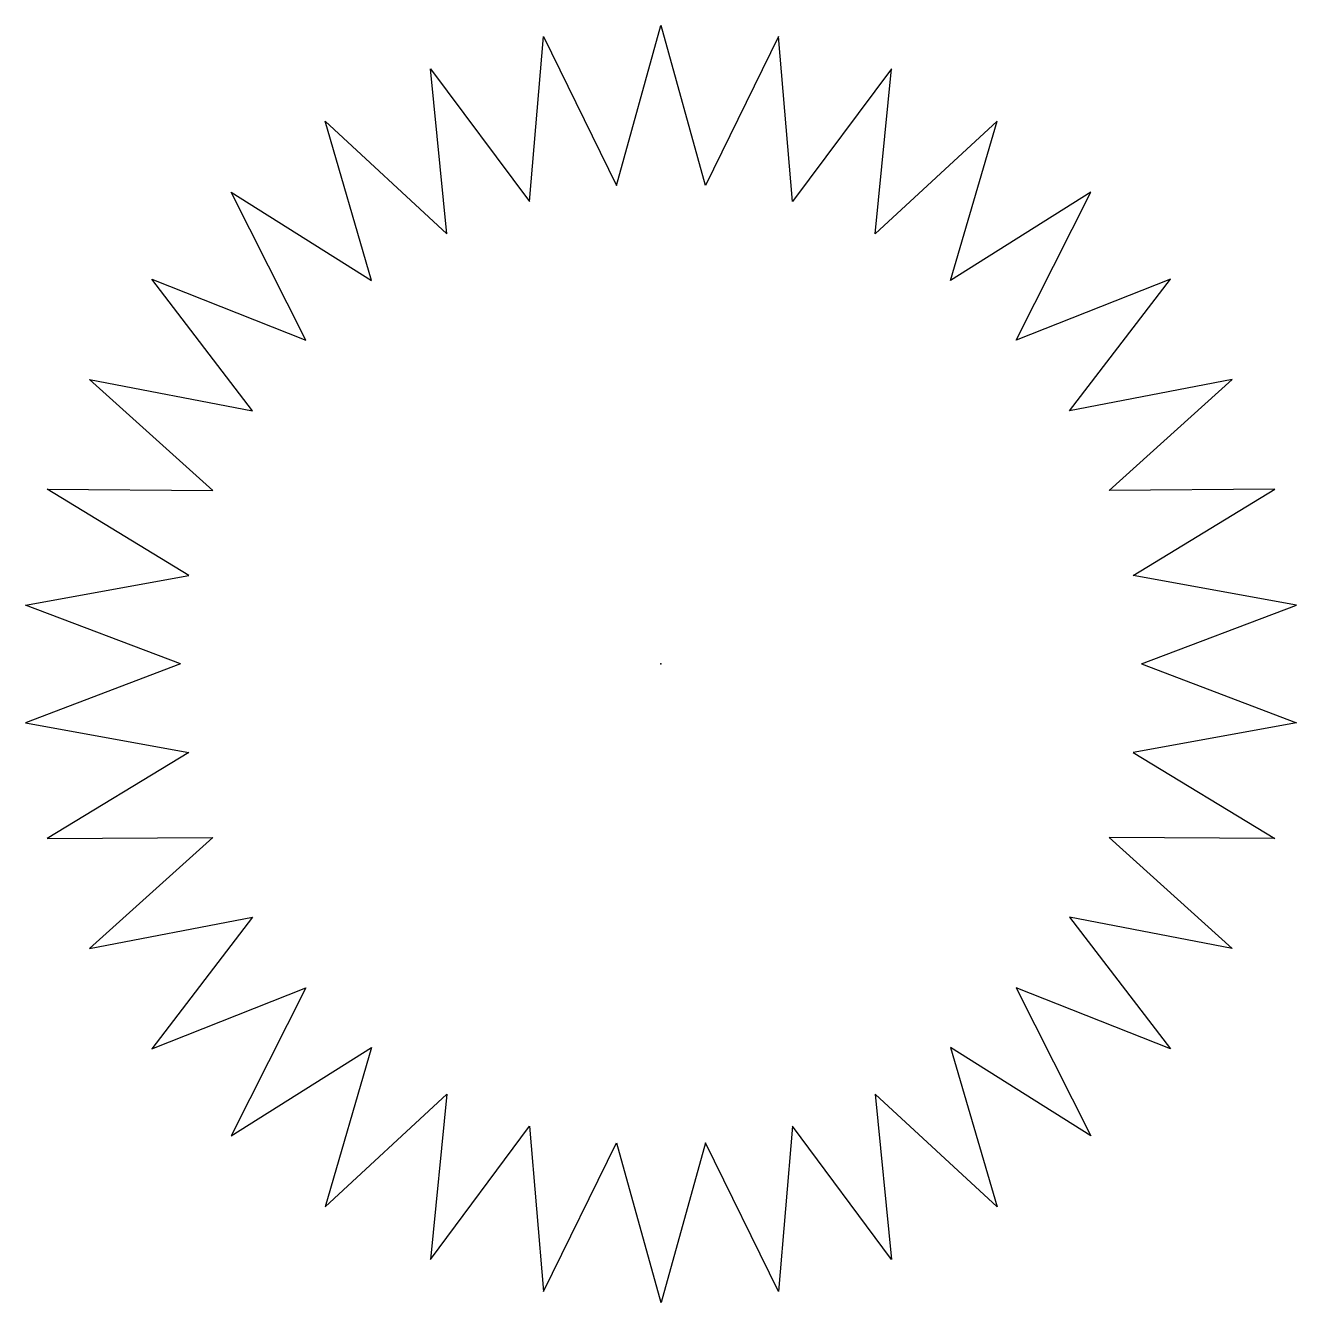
# Model space of a CAD drawing. Extents: x 343790 to 344786, y 67442 to 68442.
import ezdxf

# ---------------------------------------------------------------- set-up
doc = ezdxf.new("R2010")
doc.units = 0
doc.header["$MEASUREMENT"] = 0
doc.layers.get('0').update_dxf_attribs({"linetype": 'CONTINUOUS'})
doc.layers.add('ORIGIN', color=7, linetype='CONTINUOUS')

msp = doc.modelspace()

# ---------------------------------------------------------------- linework, layer by layer
at = {"color": 7, "linetype": 'CONTINUOUS'}
for p, q in [((344253.1, 68316.6), (344287.8, 68441.8)), ((344322.6, 68316.6), (344287.9, 68441.8)), ((344184.8, 68303.9), (344195.9, 68433.3)), ((344195.9, 68433.3), (344253.1, 68316.6)), ((344379.8, 68433.3), (344322.6, 68316.6)), ((344390.9, 68303.9), (344379.8, 68433.3)), ((344107.2, 68408), (344184.8, 68303.9)), ((344120, 68278.8), (344107.2, 68408)), ((344468.5, 68408), (344390.9, 68303.9)), ((344455.7, 68278.8), (344468.5, 68408)), ((344061, 68242.2), (344024.6, 68366.9)), ((344024.6, 68366.9), (344120, 68278.8)), ((344551.1, 68366.9), (344455.7, 68278.8)), ((344514.7, 68242.2), (344551.1, 68366.9)), ((343951, 68311.3), (344061, 68242.2)), ((344009.6, 68195.4), (343951, 68311.3)), ((344624.7, 68311.3), (344514.7, 68242.2)), ((344566.1, 68195.4), (344624.7, 68311.3)), ((343888.8, 68243.1), (344009.6, 68195.4)), ((343967.8, 68140), (343888.8, 68243.1)), ((344686.9, 68243.1), (344566.1, 68195.4)), ((344607.9, 68140), (344686.9, 68243.1)), ((343840.2, 68164.7), (343967.8, 68140)), ((343936.8, 68077.8), (343840.2, 68164.7)), ((344735.4, 68164.7), (344607.9, 68140)), ((344638.9, 68077.8), (344735.4, 68164.7)), ((343917.8, 68011), (343806.9, 68078.6)), ((343806.9, 68078.6), (343936.8, 68077.8)), ((344768.8, 68078.6), (344638.9, 68077.8)), ((344657.9, 68011), (344768.8, 68078.6)), ((343790, 67987.9), (343917.8, 68011)), ((344785.7, 67987.9), (344657.9, 68011)), ((343911.4, 67941.8), (343790, 67987.9)), ((344664.3, 67941.8), (344785.7, 67987.9)), ((343911.4, 67941.8), (343790, 67895.7)), ((344664.3, 67941.8), (344785.7, 67895.7)), ((343790, 67895.7), (343917.8, 67872.6)), ((344785.7, 67895.7), (344657.9, 67872.6)), ((343917.8, 67872.6), (343806.9, 67805)), ((344657.9, 67872.6), (344768.8, 67805)), ((343806.9, 67805), (343936.8, 67805.8)), ((343936.8, 67805.8), (343840.2, 67718.9)), ((344638.9, 67805.8), (344735.4, 67718.9)), ((344768.8, 67805), (344638.9, 67805.8)), ((343840.2, 67718.9), (343967.8, 67743.6)), ((343967.8, 67743.6), (343888.8, 67640.5)), ((344607.9, 67743.6), (344686.9, 67640.5)), ((344735.4, 67718.9), (344607.9, 67743.6)), ((343888.8, 67640.5), (344009.6, 67688.2)), ((344009.6, 67688.2), (343951, 67572.3)), ((344566.1, 67688.2), (344624.7, 67572.3)), ((344686.9, 67640.5), (344566.1, 67688.2)), ((343951, 67572.3), (344061, 67641.4)), ((344061, 67641.4), (344024.6, 67516.7)), ((344514.7, 67641.4), (344551.1, 67516.7)), ((344624.7, 67572.3), (344514.7, 67641.4)), ((344024.6, 67516.7), (344120, 67604.8)), ((344120, 67604.8), (344107.2, 67475.5)), ((344551.1, 67516.7), (344455.7, 67604.8)), ((344455.7, 67604.8), (344468.5, 67475.5)), ((344107.2, 67475.5), (344184.8, 67579.7)), ((344184.8, 67579.7), (344195.9, 67450.3)), ((344390.9, 67579.7), (344379.8, 67450.3)), ((344468.5, 67475.5), (344390.9, 67579.7)), ((344195.9, 67450.3), (344253.1, 67566.9)), ((344253.1, 67566.9), (344287.8, 67441.8)), ((344322.6, 67566.9), (344287.9, 67441.8)), ((344379.8, 67450.3), (344322.6, 67566.9))]:
    msp.add_line(p, q, dxfattribs=at)
at = {"layer": 'ORIGIN', "color": 170, "linetype": 'CONTINUOUS'}
msp.add_point((344287.8, 67941.8), dxfattribs=at)
msp.add_point((344287.8, 67941.8), dxfattribs=at)
msp.add_point((344287.8, 67941.8), dxfattribs=at)
msp.add_point((344287.8, 67941.8), dxfattribs=at)
msp.add_point((344287.8, 67941.8), dxfattribs=at)
msp.add_point((344287.8, 67941.8), dxfattribs=at)
msp.add_point((344287.8, 67941.8), dxfattribs=at)
msp.add_point((344287.8, 67941.8), dxfattribs=at)
msp.add_point((344287.8, 67941.8), dxfattribs=at)
msp.add_point((344287.8, 67941.8), dxfattribs=at)
msp.add_point((344287.8, 67941.8), dxfattribs=at)
msp.add_point((344287.8, 67941.8), dxfattribs=at)
msp.add_point((344287.8, 67941.8), dxfattribs=at)
msp.add_point((344287.8, 67941.8), dxfattribs=at)
msp.add_point((344287.8, 67941.8), dxfattribs=at)
msp.add_point((344287.8, 67941.8), dxfattribs=at)

doc.saveas('drawing.dxf')
